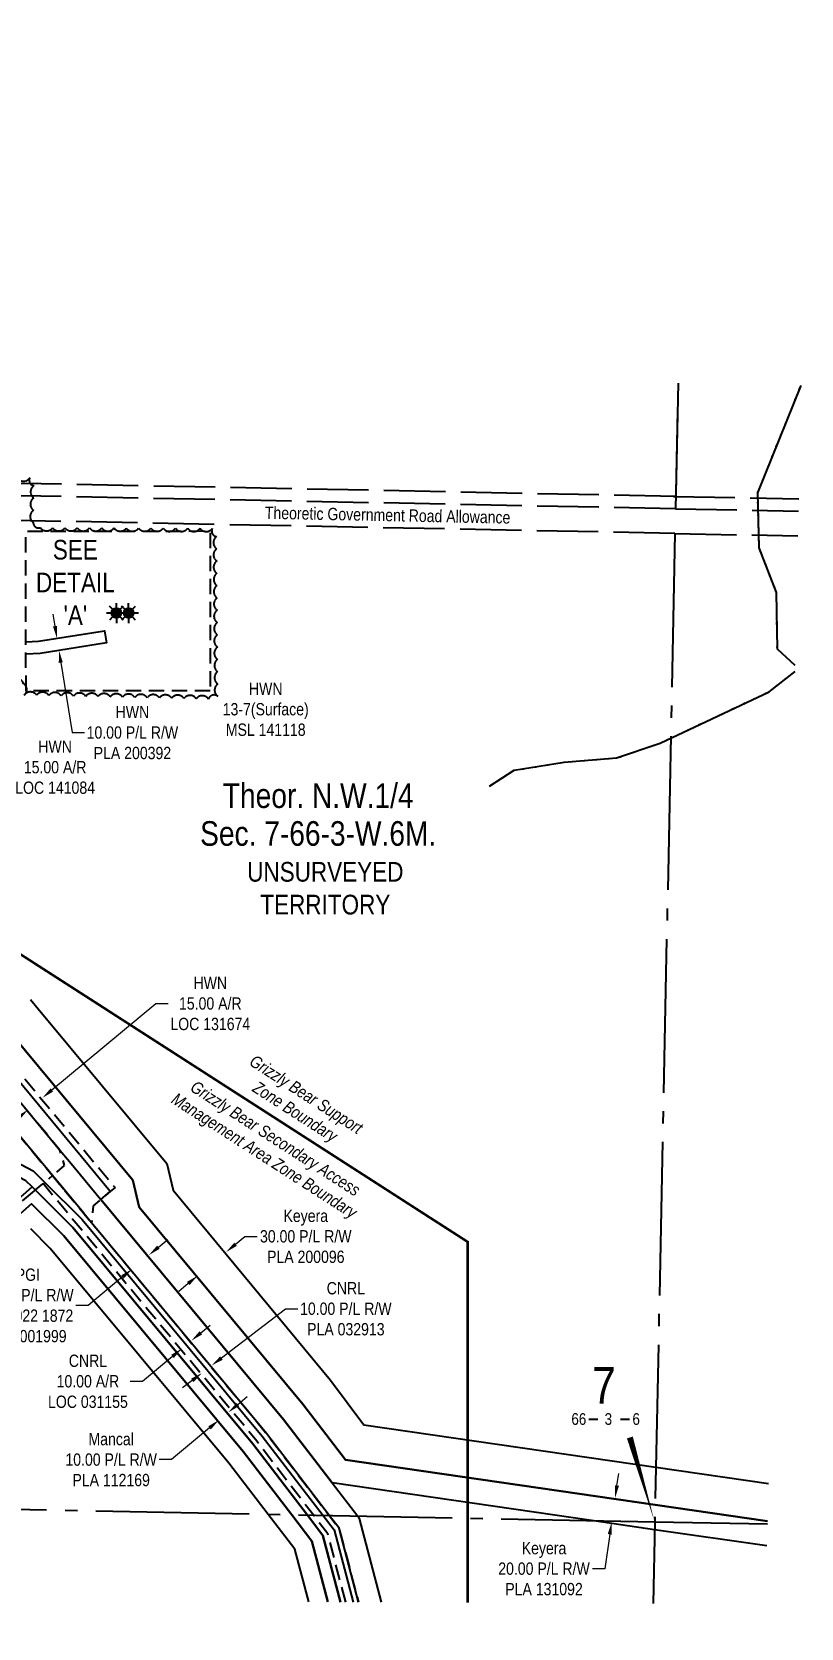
# Model space of a CAD drawing. Extents: x 399452 to 415540, y 6060435 to 6067869.
# Drawn here: x 406639 to 407265, y 6062041 to 6063340 of the extents above; entities that cross this region are included whole.
import ezdxf
from ezdxf.enums import TextEntityAlignment as Align

# ---------------------------------------------------------------- set-up
doc = ezdxf.new("R2010")
doc.units = 0
doc.header["$LTSCALE"] = 5
doc.header["$PDSIZE"] = 0.5
for name, pattern in [('0', [1, 1, 0]), ('DASHDOT2', [12.7, 6.35, -3.175, 0, -3.175]), ('foc-ACCESSROAD', [3.75, 2.5, -1.25]), ('foc-QUARTERLINE', [33, 25, -3, 2, -3]), ('foc-UNSURVEYED', [12.5, 10, -2.5]), ('foc-WHEELTRACKS', [2, 0.4, -1.6])]:
    doc.linetypes.add(name, pattern=pattern)
doc.layers.get('Defpoints').update_dxf_attribs({"color": 9})
for name, color, linetype in [('10', 1, 'Continuous'), ('9', 3, 'Continuous'), ('AS-WILDLIFE', 131, 'DASHDOT2'), ('C-SYMBOL', 7, 'Continuous'), ('DETAIL-T', 7, 'Continuous'), ('F-AR', 190, 'foc-ACCESSROAD'), ('F-RW', 190, 'Continuous'), ('F-WS', 190, 'foc-ACCESSROAD'), ('F-WS-S', 8, 'Continuous'), ('L-ROAD-T', 7, 'Continuous'), ('L-SECLBL', 7, 'Continuous'), ('L-SECQ', 8, 'foc-QUARTERLINE'), ('L-UNS-T', 3, 'Continuous'), ('L-USEC', 7, 'foc-UNSURVEYED'), ('T-BUSH', 110, '0'), ('T-WATER-P3', 160, 'foc-WHEELTRACKS')]:
    doc.layers.add(name, color=color, linetype=linetype)
for name, color, linetype, lineweight in [('F-AR-T', 190, 'Continuous', 9), ('F-RW-T', 190, 'Continuous', 9), ('F-WS-T', 190, 'Continuous', 9)]:
    doc.layers.add(name, color=color, linetype=linetype, lineweight=lineweight)
doc.styles.add('175L', font='ARIALN.TTF', dxfattribs={"height": 20})
doc.styles.add('80CG', font='ARIALN.TTF', dxfattribs={"height": 10})
doc.styles.add('80L', font='ARIALN.TTF', dxfattribs={"height": 10})
doc.styles.add('80LS', font='ARIALNI.TTF', dxfattribs={"height": 10})
doc.styles.add('foc-LtypeFont', font='ARIALN.TTF', dxfattribs={"height": 7.35})
doc.styles.add('SIMPLEX', font='ARIALN.TTF')
doc.linetypes.add('foc-TOPO-flowdirection-NOLINE', pattern='A,0,[">",foc-LtypeFont,S=0.3,R=0,X=0,Y=-0.945],-20,[">",foc-LtypeFont,S=0.3,R=0,X=0,Y=-0.945],0', length=20)
doc.dimstyles.new('Compass 5 000', dxfattribs={"dimscale": 5, "dimtxt": 9, "dimasz": 2, "dimexe": 0.2, "dimexo": 0.0625, "dimgap": 0.5, "dimtad": 0, "dimtih": 1, "dimtoh": 1, "dimzin": 0, "dimdsep": 46, "dimtxsty": '80CG', "dimcen": 0.1, "dimse1": 1, "dimse2": 1, "dimclrd": 256, "dimclrt": 256, "dimaunit": 1, "dimadec": 4, "dimazin": 0, "dimtfac": 0.06, "dimtofl": 0, "dimtmove": 0, "dimatfit": 1, "dimfxl": 0.2, "dimtolj": 1, "dimtzin": 0, "dimlwd": -1, "dimarcsym": 0})

# ---------------------------------------------------------------- blocks, each defined once
blk = doc.blocks.new('*D89')
at = {"layer": 'Defpoints', "color": 0, "transparency": 16777216}
for p in [(406731.1, 6062348.5), (406717.3, 6062337.1), (406720.4, 6062333.4)]:
    blk.add_point(p, dxfattribs=at)
at = {"layer": 'F-RW-T', "transparency": 16777216}
for p, q in [((406741.8, 6062351.2), (406749.5, 6062357.6)), ((406712.7, 6062327), (406684.7, 6062303.8)), ((406684.7, 6062303.8), (406674.7, 6062303.8))]:
    blk.add_line(p, q, dxfattribs=at)
for points in [[(406740.8, 6062352.5), (406742.9, 6062349.9), (406734.1, 6062344.8)], [(406711.6, 6062328.3), (406713.7, 6062325.7), (406720.4, 6062333.4)]]:
    blk.add_solid(points, dxfattribs=at)
at = {"layer": 'F-RW-T', "transparency": 16777216, "insert": (406635.6, 6062303.8), "char_height": 10, "attachment_point": 5, "style": '80CG'}
blk.add_mtext('\\A1;PGI\\P18.00 P/L R/W\\PPlan 022 1872\\PPLA 001999', dxfattribs=at)
blk = doc.blocks.new('*D90')
at = {"layer": 'Defpoints', "color": 0, "transparency": 16777216}
for p in [(406765.3, 6062279.2), (406757.7, 6062272.8), (406761, 6062268.8)]:
    blk.add_point(p, dxfattribs=at)
at = {"layer": 'F-AR-T', "transparency": 16777216}
for p, q in [((406776.4, 6062281.6), (406784.1, 6062287.9)), ((406753.3, 6062262.4), (406728.9, 6062242.1)), ((406728.9, 6062242.1), (406718.9, 6062242.1))]:
    blk.add_line(p, q, dxfattribs=at)
for points in [[(406775.3, 6062282.8), (406777.5, 6062280.3), (406768.7, 6062275.2)], [(406752.3, 6062263.7), (406754.4, 6062261.1), (406761, 6062268.8)]]:
    blk.add_solid(points, dxfattribs=at)
at = {"layer": 'F-AR-T', "transparency": 16777216, "insert": (406684.5, 6062242.1), "char_height": 10, "attachment_point": 5, "style": '80CG'}
blk.add_mtext('\\A1;CNRL\\P10.00 A/R\\PLOC 031155', dxfattribs=at)
blk = doc.blocks.new('*D91')
at = {"layer": 'Defpoints', "color": 0, "transparency": 16777216}
for p in [(406791.1, 6062210.6), (406803.3, 6062211.5), (406795.7, 6062205.1)]:
    blk.add_point(p, dxfattribs=at)
at = {"layer": 'F-RW-T', "transparency": 16777216}
for p, q in [((406806.5, 6062223.3), (406814.2, 6062229.7)), ((406783.4, 6062204.2), (406752.5, 6062178.4)), ((406752.5, 6062178.4), (406742.5, 6062178.4))]:
    blk.add_line(p, q, dxfattribs=at)
for points in [[(406805.4, 6062224.6), (406807.6, 6062222), (406798.8, 6062216.9)], [(406782.4, 6062205.5), (406784.5, 6062202.9), (406791.1, 6062210.6)]]:
    blk.add_solid(points, dxfattribs=at)
at = {"layer": 'F-RW-T', "transparency": 16777216, "insert": (406703.4, 6062178.4), "char_height": 10, "attachment_point": 5, "style": '80CG'}
blk.add_mtext('\\A1;Mancal\\P10.00 P/L R/W\\PPLA 112169', dxfattribs=at)
blk = doc.blocks.new('*D92')
at = {"layer": 'Defpoints', "color": 0, "transparency": 16777216}
for p in [(406777.3, 6062248.9), (406849.1, 6062171.6), (406841.2, 6062165.6)]:
    blk.add_point(p, dxfattribs=at)
at = {"layer": 'F-RW-T', "transparency": 16777216}
for p, q in [((406793.1, 6062261.1), (406845.3, 6062301.1)), ((406845.3, 6062301.1), (406855.3, 6062301.1)), ((406769.4, 6062242.8), (406761.4, 6062236.8))]:
    blk.add_line(p, q, dxfattribs=at)
for points in [[(406792.1, 6062262.4), (406794.2, 6062259.7), (406785.2, 6062255)], [(406768.4, 6062244.2), (406770.4, 6062241.5), (406777.3, 6062248.9)]]:
    blk.add_solid(points, dxfattribs=at)
at = {"layer": 'F-RW-T', "transparency": 16777216, "insert": (406894.4, 6062301.1), "char_height": 10, "attachment_point": 5, "style": '80CG'}
blk.add_mtext('\\A1;CNRL\\P10.00 P/L R/W\\PPLA 032913', dxfattribs=at)
blk = doc.blocks.new('*D93')
at = {"layer": 'Defpoints', "color": 0, "transparency": 16777216}
for p in [(406761.7, 6062389.8), (406738.6, 6062370.6), (406796.9, 6062347.2)]:
    blk.add_point(p, dxfattribs=at)
at = {"layer": 'F-RW-T', "transparency": 16777216}
for p, q in [((406804.6, 6062353.6), (406812.3, 6062360)), ((406812.3, 6062360), (406822.3, 6062360)), ((406766.2, 6062321.7), (406758.5, 6062315.3))]:
    blk.add_line(p, q, dxfattribs=at)
for points in [[(406803.6, 6062354.9), (406805.7, 6062352.3), (406796.9, 6062347.2)], [(406765.1, 6062323), (406767.2, 6062320.4), (406773.9, 6062328.1)]]:
    blk.add_solid(points, dxfattribs=at)
at = {"layer": 'F-RW-T', "transparency": 16777216, "insert": (406861.8, 6062360), "char_height": 10, "attachment_point": 5, "style": '80CG'}
blk.add_mtext('\\A1;Keyera\\P30.00 P/L R/W\\PPLA 200096', dxfattribs=at)
blk = doc.blocks.new('*D94')
at = {"layer": 'Defpoints', "color": 0, "transparency": 16777216}
for p in [(406647.5, 6062472.7), (406659.6, 6062458), (406648.1, 6062448.4)]:
    blk.add_point(p, dxfattribs=at)
at = {"layer": 'F-AR-T', "transparency": 16777216}
for p, q in [((406655.2, 6062479.1), (406739.8, 6062549.4)), ((406739.8, 6062549.4), (406749.8, 6062549.4)), ((406628.2, 6062456.7), (406620.5, 6062450.3))]:
    blk.add_line(p, q, dxfattribs=at)
for points in [[(406654.1, 6062480.4), (406656.2, 6062477.8), (406647.5, 6062472.7)], [(406627.1, 6062458), (406629.2, 6062455.4), (406635.9, 6062463.1)]]:
    blk.add_solid(points, dxfattribs=at)
at = {"layer": 'F-AR-T', "transparency": 16777216, "insert": (406784.1, 6062549.4), "char_height": 10, "attachment_point": 5, "style": '80CG', "bg_fill": 3, "box_fill_scale": 1.1, "bg_fill_color": 256, "bg_fill_true_color": 13158600, "bg_fill_transparency": 0}
blk.add_mtext('\\A1;HWN\\P15.00 A/R\\PLOC 131674', dxfattribs=at)
blk = doc.blocks.new('*D95')
at = {"layer": 'Defpoints', "color": 0, "transparency": 16777216}
for p in [(406939.2, 6062172.8), (406936.3, 6062152.9), (407113.6, 6062147.4)]:
    blk.add_point(p, dxfattribs=at)
at = {"layer": 'F-RW-T', "transparency": 16777216}
for p, q in [((407115.1, 6062157.3), (407116.5, 6062167.2)), ((407109.3, 6062117.7), (407105.2, 6062089.7)), ((407105.2, 6062089.7), (407095.2, 6062089.7))]:
    blk.add_line(p, q, dxfattribs=at)
for points in [[(407113.4, 6062157.6), (407116.7, 6062157.1), (407113.6, 6062147.4)], [(407107.6, 6062117.9), (407110.9, 6062117.4), (407110.7, 6062127.6)]]:
    blk.add_solid(points, dxfattribs=at)
at = {"layer": 'F-RW-T', "transparency": 16777216, "insert": (407055.7, 6062089.7), "char_height": 10, "attachment_point": 5, "style": '80CG', "bg_fill": 3, "box_fill_scale": 1.1, "bg_fill_color": 256, "bg_fill_true_color": 13158600, "bg_fill_transparency": 0}
blk.add_mtext('\\A1;Keyera\\P20.00 P/L R/W\\PPLA 131092', dxfattribs=at)
blk = doc.blocks.new('L-SECLBL')
at = {"layer": '9', "color": 7}
for p, q in [((-5.1, -27.8), (-12.3, -27.8)), ((20.7, -27.8), (13.5, -27.8))]:
    blk.add_line(p, q, dxfattribs=at)
at = {"layer": '10', "color": 2, "style": 'SIMPLEX'}
blk.add_attdef('SEC', text='', height=30, dxfattribs=at).set_placement((0, 0), align=Align.MIDDLE)
at = {"layer": '10', "color": 5, "style": '80L'}
blk.add_attdef('TWP', text='', height=9.5, dxfattribs=at).set_placement((-14.4, -27.4), align=Align.MIDDLE_RIGHT)
blk.add_attdef('RGE', text='', height=9.5, dxfattribs=at).set_placement((3.6, -27.4), align=Align.MIDDLE_CENTER)
blk.add_attdef('MER', text='', height=9.5, dxfattribs=at).set_placement((23.2, -27.4), align=Align.MIDDLE_LEFT)
blk = doc.blocks.new('GAS')
h = blk.add_hatch(color=255)
h.dxf.hatch_style = 1
edge = h.paths.add_edge_path()
edge.add_arc((0, 0), 0.9, 0, 360)
for p, q in [((-0.81, 0), (-1.62, 0)), ((-0.57, 0.57), (-1.14, 1.14)), ((0, 0.81), (0, 1.62)), ((0.57, 0.57), (1.14, 1.14)), ((1.62, 0), (0.81, 0)), ((-0.57, -0.57), (-1.14, -1.14)), ((0, -0.81), (0, -1.62)), ((1.14, -1.14), (0.57, -0.57))]:
    blk.add_line(p, q)
blk.add_circle((0, 0), 0.8)
blk = doc.blocks.new('*D96')
at = {"layer": 'Defpoints', "color": 0, "transparency": 16777216}
for p in [(406603.1, 6062832.6), (406603.6, 6062817.6), (406610.9, 6062817.9)]:
    blk.add_point(p, dxfattribs=at)
at = {"layer": 'F-AR-T', "transparency": 16777216}
for p, q in [((406610, 6062842.9), (406609.7, 6062852.8)), ((406611.2, 6062807.9), (406613.5, 6062741.6)), ((406613.5, 6062741.6), (406623.5, 6062741.6))]:
    blk.add_line(p, q, dxfattribs=at)
for points in [[(406611.7, 6062842.9), (406608.3, 6062842.8), (406610.3, 6062832.9)], [(406612.9, 6062807.9), (406609.5, 6062807.8), (406610.9, 6062817.9)]]:
    blk.add_solid(points, dxfattribs=at)
at = {"layer": 'F-AR-T', "transparency": 16777216, "insert": (406657.8, 6062741.6), "char_height": 10, "attachment_point": 5, "style": '80CG'}
blk.add_mtext('\\A1;HWN\\P15.00 A/R\\PLOC 141084', dxfattribs=at)
blk = doc.blocks.new('*D97')
at = {"layer": 'Defpoints', "color": 0, "transparency": 16777216}
for p in [(406679.6, 6062849.7), (406660.9, 6062836.6), (406681.1, 6062839.9)]:
    blk.add_point(p, dxfattribs=at)
at = {"layer": 'F-RW-T', "transparency": 16777216}
for p, q in [((406657.7, 6062856.4), (406656.1, 6062866.2)), ((406662.5, 6062826.7), (406671.6, 6062769.8)), ((406671.6, 6062769.8), (406681.6, 6062769.8))]:
    blk.add_line(p, q, dxfattribs=at)
for points in [[(406659.4, 6062856.6), (406656.1, 6062856.1), (406659.3, 6062846.5)], [(406664.1, 6062827), (406660.8, 6062826.5), (406660.9, 6062836.6)]]:
    blk.add_solid(points, dxfattribs=at)
at = {"layer": 'F-RW-T', "transparency": 16777216, "insert": (406720.7, 6062769.8), "char_height": 10, "attachment_point": 5, "style": '80CG'}
blk.add_mtext('\\A1;HWN\\P10.00 P/L R/W\\PPLA 200392', dxfattribs=at)

msp = doc.modelspace()

# ---------------------------------------------------------------- linework, layer by layer
at = {"layer": 'AS-WILDLIFE', "const_width": 2, "flags": 128}
msp.add_lwpolyline([(405835.951, 6063099.656), (406436.453, 6062713.619), (406993.599, 6062355.522), (406993.599, 6062062.11)], dxfattribs=at)
at = {"layer": 'F-AR', "flags": 128}
msp.add_lwpolyline([(406435.64, 6062674.348), (406550.295, 6062536.29), (406556.341, 6062535.734), (406566.882, 6062544.477), (406574.58, 6062550.867), (406578.412, 6062554.047), (406606.114, 6062520.69), (406612.535, 6062512.959), (406706.56, 6062399.747), (406702.666, 6062396.506), (406694.99, 6062390.135), (406688.791, 6062384.989), (406687.507, 6062371.076), (406681.193, 6062378.679), (406680.805, 6062379.146), (406655.64, 6062409.448), (406665.56, 6062417.679), (406661.705, 6062430.219), (406605.786, 6062497.593), (406600.952, 6062501.165), (406592.791, 6062507.15), (406588.906, 6062509.999), (406578.978, 6062501.752), (406571.291, 6062495.368), (406567.445, 6062492.175), (406435.185, 6062652.382), (406413.344, 6062678.837), (406412.444, 6062679.928), (406400.734, 6062694.113), (406390.615, 6062706.37), (406367.079, 6062734.881), (406337.649, 6062770.53), (406270.257, 6062852.163), (406260.708, 6062863.73), (406251.159, 6062875.298), (406249.909, 6062876.811), (406253.804, 6062880.099), (406195.931, 6062951.248), (406190.769, 6062957.594), (406171.858, 6062980.843), (406179.621, 6062987.14), (406272.346, 6062873.143), (406281.797, 6062861.525), (406292.255, 6062848.667), (406338.089, 6062791.779), (406367.524, 6062756.368), (406383.718, 6062736.868), (406402.904, 6062713.766)], close=True, dxfattribs=at)
msp.add_lwpolyline([(406894.345, 6062062.591), (406879.751, 6062118.058), (406873.089, 6062126.758), (406868.252, 6062133.072), (406821.943, 6062193.554), (406647.948, 6062403.06), (406648.364, 6062403.406), (406649.263, 6062404.153), (406655.64, 6062409.448), (406680.805, 6062379.146), (406681.193, 6062378.679), (406687.507, 6062371.076), (406829.762, 6062199.79), (406881.036, 6062132.82), (406888.91, 6062122.543), (406904.697, 6062062.541)], dxfattribs=at)
at = {"layer": 'F-RW'}
for points in [[(405552.637, 6063546.953), (405746.919, 6063546.798), (405949.139, 6063298.636), (405961.768, 6063283.138), (405970.18, 6063273.144), (406306.213, 6062860.021), (406336.477, 6062821.956), (406338.659, 6062819.327), (406368.094, 6062783.908), (406397.514, 6062748.467), (406407.092, 6062736.931), (406436.207, 6062701.866), (406566.881, 6062544.473), (406595.527, 6062509.931), (406601.958, 6062502.185), (406605.783, 6062497.586), (406661.705, 6062430.218), (406669.442, 6062420.899), (406694.99, 6062390.136), (406843.774, 6062210.981), (406883.353, 6062159.413), (406904.098, 6062132.366), (406905.352, 6062130.598), (406923.293, 6062062.451)], [(406904.697, 6062062.541), (406888.91, 6062122.543), (406881.036, 6062132.82), (406829.762, 6062199.79), (406687.507, 6062371.076), (406681.193, 6062378.679), (406680.805, 6062379.146), (406655.64, 6062409.448), (406589.295, 6062489.327), (406582.871, 6062497.062), (406578.978, 6062501.752), (406550.295, 6062536.288), (406435.64, 6062674.347), (406402.904, 6062713.765), (406383.718, 6062736.868), (406367.524, 6062756.37), (406338.089, 6062791.78), (406292.255, 6062848.667), (406281.797, 6062861.525), (406272.346, 6062873.143), (405950.01, 6063269.427), (405738.372, 6063529.216), (405552.266, 6063529.195), (405452.284, 6063529.183)], [(406634.058, 6062843.697), (406644.163, 6062844.054), (406697.947, 6062852.606), (406699.515, 6062842.744), (406645.731, 6062834.192), (406634.073, 6062833.693)], [(406637.699, 6062552.801), (406644.124, 6062545.073), (406748.658, 6062419.345), (406753.741, 6062397.579), (406881.828, 6062243.145), (406908.991, 6062206.773), (407146.703, 6062172.299), (407238.499, 6062158.984)], [(407237.58, 6062128.378), (407146.073, 6062141.65), (406894.155, 6062178.178), (406859.402, 6062223.46), (406726.142, 6062383.884), (406721.059, 6062405.648), (406623.107, 6062523.7)], [(406623.108, 6062523.7), (406721.059, 6062405.648), (406726.143, 6062383.885), (406859.402, 6062223.46), (406894.156, 6062178.179), (407146.073, 6062141.65), (407237.58, 6062128.378)], [(407236.974, 6062108.209), (407145.658, 6062121.432), (407096.26, 6062128.583), (406883.353, 6062159.413), (406843.774, 6062210.981), (406694.99, 6062390.136), (406702.666, 6062396.506), (406609.011, 6062509.371)], [(406890.057, 6062062.612), (406875.775, 6062116.711), (406863.143, 6062133.173), (406818.585, 6062191.269), (406747.331, 6062276.936), (406672.327, 6062367.115), (406641.547, 6062397.743), (406638.991, 6062400.286), (406634.052, 6062405.187), (406574.914, 6062436.204), (406579.557, 6062445.057), (406640.032, 6062413.338), (406649.263, 6062404.153), (406679.714, 6062373.854), (406826.392, 6062197.507), (406875.903, 6062132.922), (406884.899, 6062121.194), (406900.375, 6062062.562)], [(406264.239, 6062069.098), (406324.218, 6062122.123), (406348.236, 6062143.354), (406354.95, 6062149.289), (406577.92, 6062346.39), (406638.991, 6062400.286), (406641.547, 6062397.743), (406672.328, 6062367.11), (406747.331, 6062276.936), (406818.585, 6062191.269), (406863.143, 6062133.173), (406875.775, 6062116.711), (406890.057, 6062062.612)], [(406879.705, 6062062.662), (406866.622, 6062112.219), (406850.352, 6062133.425), (406810.778, 6062185.03), (406664.942, 6062360.365), (406638.583, 6062386.591), (406363.051, 6062143.061), (406354.667, 6062135.652), (406323.936, 6062108.489), (406278.907, 6062068.762)], [(406638.583, 6062386.591), (406664.942, 6062360.365), (406810.778, 6062185.03), (406850.352, 6062133.425), (406866.622, 6062112.219), (406879.705, 6062062.662)], [(406864.173, 6062062.738), (406852.889, 6062105.48), (406831.159, 6062133.803), (406799.057, 6062175.667), (406653.863, 6062350.231), (406637.976, 6062366.038)]]:
    msp.add_lwpolyline(points, dxfattribs=at)
at = {"layer": 'F-WS', "flags": 128}
for points in [[(406784.044, 6062803.857), (406634.109, 6062803.639), (406634.091, 6062818.69), (406634.073, 6062833.693), (406634.058, 6062843.697), (406633.923, 6062933.572), (406783.866, 6062933.801), (406783.869, 6062931.384), (406783.893, 6062913.652), (406784.044, 6062803.857)], [(406640.638, 6062396.988), (406578.654, 6062345.506), (406577.92, 6062346.39), (406571.531, 6062354.083), (406518.759, 6062417.62), (406512.338, 6062425.35), (406501.99, 6062437.808), (406551.041, 6062478.55), (406565.561, 6062490.609), (406567.445, 6062492.175), (406571.291, 6062495.368), (406578.978, 6062501.752), (406582.871, 6062497.062), (406589.295, 6062489.327), (406655.64, 6062409.448), (406649.263, 6062404.153), (406648.364, 6062403.406), (406647.948, 6062403.06), (406641.547, 6062397.743), (406640.638, 6062396.988)]]:
    msp.add_lwpolyline(points, close=True, dxfattribs=at)
at = {"layer": 'L-SECLBL', "flags": 128}
msp.add_lwpolyline([(407145.785, 6062127.609, 0, 5, 0), (407125.563, 6062196.431, 0, 0, 0)], format="xyseb", dxfattribs=at)
at = {"layer": 'L-SECQ'}
for p, q in [((407164.808, 6063053.936), (407162.712, 6062951.872)), ((407164.352, 6063031.707), (407162.712, 6062951.872)), ((407162.299, 6062931.767), (407145.785, 6062127.609)), ((407145.785, 6062127.609), (406424.607, 6062141.847)), ((407145.785, 6062127.609), (407144.425, 6062061.379)), ((407237.502, 6062125.799), (407145.785, 6062127.609))]:
    msp.add_line(p, q, dxfattribs=at)
at = {"layer": 'L-USEC'}
msp.add_line((407160.991, 6062961.962), (407263.023, 6062959.947), dxfattribs=at)
at = {"layer": 'L-USEC', "flags": 128}
for points in [[(407162.918, 6062961.924), (406441.892, 6062976.168), (406372.111, 6062977.546)], [(407162.696, 6062951.872), (407262.795, 6062949.895)], [(407162.299, 6062931.767), (407262.398, 6062929.791)]]:
    msp.add_lwpolyline(points, dxfattribs=at)
at = {"layer": 'T-BUSH', "flags": 128}
msp.add_lwpolyline([(406441.706, 6062967.361, 0.2785737), (406447.379, 6062970.122, 0.52056705), (406457.368, 6062970.485, 0.52056705), (406467.358, 6062970.849, 0.52056705), (406477.347, 6062971.213, 0.52056705), (406487.336, 6062971.577, 0.52056705), (406497.326, 6062971.94, 0.52056705), (406507.315, 6062972.304, 0.52056705), (406517.304, 6062972.668, 0.52056705), (406527.293, 6062973.031, 0.52056705), (406537.283, 6062973.395, 0.52056705), (406547.272, 6062973.759, 0.52056705), (406557.261, 6062974.123, 0.52056705), (406567.251, 6062974.486, 0.52056705), (406577.24, 6062974.85, 0.52056705), (406587.229, 6062975.214, 0.52056705), (406597.219, 6062975.577, 0.52056705), (406607.208, 6062975.941, 0.52056705), (406617.197, 6062976.305, 0.52056705), (406627.186, 6062976.669, 0.52056705), (406637.176, 6062977.032, 0.52056705), (406640.525, 6062970.634, 0.52056705), (406640.342, 6062960.64, 0.52056705), (406640.159, 6062950.646, 0.52056705), (406639.977, 6062940.651, 0.52056705), (406645.767, 6062936.498, 0.52056705), (406655.763, 6062936.456, 0.52056705), (406665.759, 6062936.415, 0.52056705), (406675.755, 6062936.374, 0.52056705), (406685.75, 6062936.332, 0.52056705), (406695.746, 6062936.291, 0.52056705), (406705.742, 6062936.249, 0.52056705), (406715.738, 6062936.208, 0.52056705), (406725.734, 6062936.166, 0.52056705), (406735.73, 6062936.125, 0.52056705), (406745.725, 6062936.083, 0.52056705), (406755.721, 6062936.042, 0.52056705), (406765.717, 6062936, 0.52056705), (406775.713, 6062935.959, 0.52056705), (406785.709, 6062935.917, 0.52056705), (406789.166, 6062929.312, 0.52056705), (406789.246, 6062919.317, 0.52056705), (406789.326, 6062909.321, 0.52056705), (406789.406, 6062899.325, 0.52056705), (406789.485, 6062889.33, 0.52056705), (406789.565, 6062879.334, 0.52056705), (406789.645, 6062869.339, 0.52056705), (406789.725, 6062859.343, 0.52056705), (406789.805, 6062849.347, 0.52056705), (406789.885, 6062839.352, 0.52056705), (406789.964, 6062829.356, 0.52056705), (406790.044, 6062819.361, 0.52056705), (406790.124, 6062809.365, 0.52056705), (406790.204, 6062799.369, 0.52056705), (406782.639, 6062797.125, 0.52056705), (406772.645, 6062797.342, 0.52056705), (406762.652, 6062797.559, 0.52056705), (406752.658, 6062797.776, 0.52056705), (406742.664, 6062797.993, 0.52056705), (406732.671, 6062798.21, 0.52056705), (406722.677, 6062798.427, 0.52056705), (406712.684, 6062798.644, 0.52056705), (406702.69, 6062798.862, 0.52056705), (406692.697, 6062799.079, 0.52056705), (406682.703, 6062799.296, 0.52056705), (406672.709, 6062799.513, 0.52056705), (406662.716, 6062799.73, 0.52056705), (406652.722, 6062799.947, 0.52056705), (406642.729, 6062800.164, 0.52056705), (406632.735, 6062800.382, 0.52056705), (406631.887, 6062809.728, 0.52056705), (406625.067, 6062812.774, 0.52056705), (406615.075, 6062812.49, 0.52056705), (406605.083, 6062812.206, 0.52056705), (406595.091, 6062811.922, 0.52056705), (406585.099, 6062811.638, 0.52056705), (406575.107, 6062811.354, 0.52056705), (406565.116, 6062811.07, 0.52056705), (406555.124, 6062810.786, 0.52056705), (406545.132, 6062810.502, 0.52056705), (406535.14, 6062810.218, 0.52056705), (406525.148, 6062809.934, 0.52056705), (406515.156, 6062809.65, 0.52056705), (406505.164, 6062809.366, 0.52056705), (406496.56, 6062805.424, 0.52056705), (406488.895, 6062799.009, 0.52056705), (406481.23, 6062792.593, 0.52056705), (406473.564, 6062786.177, 0.52056705), (406465.899, 6062779.761, 0.52056705), (406458.234, 6062773.346, 0.52056705), (406452.106, 6062766.736, 0.52056705), (406457.937, 6062758.617, 0.52056705), (406463.768, 6062750.498, 0.52056705), (406467.325, 6062742.722, 0.52056705), (406459.355, 6062736.69, 0.52056705), (406451.384, 6062730.658, 0.52056705), (406443.414, 6062724.625, 0.52056705), (406435.443, 6062718.593, 0.52056705), (406434.809, 6062711.718, 0.52056705), (406441.205, 6062704.037, 0.52056705), (406447.602, 6062696.355, 0.52056705), (406453.998, 6062688.674, 0.52056705), (406460.394, 6062680.992, 0.52056705), (406466.79, 6062673.311, 0.52056705), (406473.187, 6062665.629, 0.52056705), (406479.583, 6062657.947, 0.52056705), (406485.979, 6062650.266, 0.52056705), (406492.375, 6062642.584, 0.52056705), (406498.772, 6062634.903, 0.52056705), (406505.168, 6062627.221, 0.52056705), (406511.564, 6062619.54, 0.52056705), (406517.96, 6062611.858, 0.52056705), (406524.357, 6062604.177, 0.52056705), (406530.753, 6062596.495, 0.52056705), (406538.38, 6062587.335)], format="xyb", dxfattribs=at)
at = {"layer": 'T-WATER-P3', "flags": 128}
for points in [[(407260.212, 6062824.305), (407245.612, 6062837.585), (407244.937, 6062883.879), (407230.85, 6062919.988), (407229.633, 6062964.804), (407264.935, 6063052.205)], [(407011.339, 6062726.114), (407031.489, 6062739.113), (407072.016, 6062745.655), (407114.759, 6062749.18), (407150.183, 6062761.211), (407238.962, 6062803.042), (407260.11, 6062819.393)]]:
    msp.add_lwpolyline(points, dxfattribs=at)
at = {"layer": 'T-WATER-P3', "linetype": 'foc-TOPO-flowdirection-NOLINE', "flags": 128}
for points in [[(407260.212, 6062824.305), (407245.612, 6062837.585), (407244.937, 6062883.879), (407230.85, 6062919.988), (407229.633, 6062964.804), (407264.935, 6063052.205)], [(407011.339, 6062726.114), (407031.489, 6062739.113), (407072.016, 6062745.655), (407114.759, 6062749.18), (407150.183, 6062761.211), (407238.962, 6062803.042), (407260.11, 6062819.393)]]:
    msp.add_lwpolyline(points, dxfattribs=at)

# ---------------------------------------------------------------- block references
at = {"layer": 'F-WS-S', "xscale": 4.999999999999929, "yscale": 4.999999999999929, "zscale": 4.999999999999929}
for p in [(406707.651, 6062866.973), (406717.642, 6062866.99)]:
    msp.add_blockref('GAS', p, dxfattribs=at)
at = {"layer": 'L-SECLBL', "xscale": 0.9995919999999823, "yscale": 0.9995919999999823, "zscale": 0.9995919999999823}
msp.add_blockref('L-SECLBL', (407104.486, 6062238.859), dxfattribs=at).add_auto_attribs({'SEC': '7', 'TWP': '66', 'RGE': '3', 'MER': '6'})

# ---------------------------------------------------------------- texts
at = {"layer": 'C-SYMBOL', "color": 3, "style": '175L'}
for s, p in [('Theor. N.W.1/4', (406871.906, 6062702.509)), ('Sec. 7-66-3-W.6M.', (406871.906, 6062671.759))]:
    msp.add_text(s, height=19.99184, dxfattribs=at).set_placement(p, align=Align.BOTTOM_CENTER)
at = {"layer": 'DETAIL-T', "color": 3, "insert": (406674.266, 6062891.9), "char_height": 15.9934, "width": 63.60997, "attachment_point": 5, "style": '80CG'}
msp.add_mtext("\\pxqc;SEE\\PDETAIL\\P'A'", dxfattribs=at)
at = {"layer": 'F-WS-T', "insert": (406794.097, 6062810.483), "char_height": 9.99592, "attachment_point": 1, "style": '80L'}
msp.add_mtext_dynamic_manual_height_columns('\\pxqc;HWN\\P13-7(Surface)\\PMSL 141118', width=70.19204, gutter_width=49.979, heights=[0], dxfattribs=at)

# ---------------------------------------------------------------- dimensions: what is measured, and where the dimension line sits
at = {"layer": 'F-AR-T'}
for base, p1, p2, angle, text, picture, middle in [((406610.861, 6062817.863), (406603.061, 6062832.609), (406603.574, 6062817.614), 271.956973, 'HWN\\P15.00 A/R\\PLOC 141084', '*D96', (406657.759, 6062741.559)), ((406761.027, 6062268.795), (406765.337, 6062279.221), (406757.662, 6062272.849), 219.699382, 'CNRL\\P10.00 A/R\\PLOC 031155', '*D90', (406684.526, 6062242.091))]:
    dim = msp.add_linear_dim(base=base, p1=p1, p2=p2, angle=angle, text=text, dimstyle='Compass 5 000', dxfattribs=at)
    dim.commit()
    dim.dimension.update_dxf_attribs({"geometry": picture, "text_midpoint": middle, "dimtype": 161})
at = {"layer": 'F-RW-T'}
for base, p1, p2, angle, text, picture, middle in [((406660.896, 6062836.607), (406679.564, 6062849.724), (406681.147, 6062839.854), 279.10979, 'HWN\\P10.00 P/L R/W\\PPLA 200392', '*D97', (406720.684, 6062769.846)), ((406777.303, 6062248.92), (406849.109, 6062171.635), (406841.203, 6062165.574), 217.476723, 'CNRL\\P10.00 P/L R/W\\PPLA 032913', '*D92', (406894.395, 6062301.062)), ((406791.139, 6062210.564), (406803.319, 6062211.508), (406795.653, 6062205.134), 219.741721, 'Mancal\\P10.00 P/L R/W\\PPLA 112169', '*D91', (406703.391, 6062178.416))]:
    dim = msp.add_linear_dim(base=base, p1=p1, p2=p2, angle=angle, text=text, dimstyle='Compass 5 000', dxfattribs=at)
    dim.commit()
    dim.dimension.update_dxf_attribs({"geometry": picture, "text_midpoint": middle, "dimtype": 161})

# ---------------------------------------------------------------- next in the draw order: texts
at = {"layer": 'AS-WILDLIFE', "insert": (406820.288, 6062508.427), "char_height": 9.99592, "attachment_point": 1, "rotation": 327.264742, "style": '80LS', "bg_fill": 2}
msp.add_mtext_dynamic_manual_height_columns('\\pxqc;Grizzly Bear Support Zone Boundary', width=106.15216, gutter_width=54.977, heights=[0], dxfattribs=at)
at = {"layer": 'L-ROAD-T', "insert": (406928.512, 6062951.742), "char_height": 9.99592, "width": 200.02912, "attachment_point": 2, "rotation": 358.868698, "style": '80L', "bg_fill": 3, "box_fill_scale": 1.15, "bg_fill_color": 256, "bg_fill_true_color": 256, "bg_fill_transparency": 0}
msp.add_mtext('Theoretic Government Road Allowance', dxfattribs=at)
at = {"layer": 'L-UNS-T', "color": 3, "insert": (406877.709, 6062643.111), "char_height": 15.99347, "attachment_point": 5, "style": '80L', "bg_fill": 3, "box_fill_scale": 1.15, "bg_fill_color": 256, "bg_fill_true_color": 256, "bg_fill_transparency": 0}
msp.add_mtext_dynamic_manual_height_columns('\\pxqc;UNSURVEYED TERRITORY', width=126.3618, gutter_width=47.48, heights=[0], dxfattribs=at)

# ---------------------------------------------------------------- next in the draw order: dimensions: what is measured, and where the dimension line sits
at = {"layer": 'F-RW-T'}
dim = msp.add_linear_dim(base=(407113.615, 6062147.447), p1=(406936.298, 6062152.911), p2=(406939.181, 6062172.773), angle=81.73875, text='Keyera\\P20.00 P/L R/W\\PPLA 131092', dimstyle='Compass 5 000', override={"dimtfill": 1}, dxfattribs=at)
dim.commit()
dim.dimension.update_dxf_attribs({"geometry": '*D95', "text_midpoint": (407055.696, 6062089.714), "dimtype": 161})

# ---------------------------------------------------------------- next in the draw order: linework, layer by layer
at = {"layer": 'L-USEC', "flags": 128}
for points in [[(407162.696, 6062951.872), (406441.683, 6062966.111), (406361.846, 6062967.687)], [(407162.299, 6062931.767), (406441.264, 6062946.006), (406361.429, 6062947.583)]]:
    msp.add_lwpolyline(points, dxfattribs=at)

# ---------------------------------------------------------------- next in the draw order: texts
at = {"layer": 'AS-WILDLIFE', "insert": (406765.654, 6062491.674), "char_height": 9.99592, "attachment_point": 1, "rotation": 327.264742, "style": '80LS', "bg_fill": 2}
msp.add_mtext_dynamic_manual_height_columns('\\pxqc;Grizzly Bear Secondary Access Management Area Zone Boundary', width=176.422, gutter_width=54.977, heights=[0], dxfattribs=at)

# ---------------------------------------------------------------- next in the draw order: dimensions: what is measured, and where the dimension line sits
at = {"layer": 'F-AR-T'}
dim = msp.add_linear_dim(base=(406647.459, 6062472.717), p1=(406648.058, 6062448.417), p2=(406659.646, 6062458.037), angle=39.700046, text='HWN\\P15.00 A/R\\PLOC 131674', dimstyle='Compass 5 000', override={"dimtfill": 1}, dxfattribs=at)
dim.commit()
dim.dimension.update_dxf_attribs({"geometry": '*D94', "text_midpoint": (406784.123, 6062549.407), "dimtype": 161})
at = {"layer": 'F-RW-T'}
for base, p1, p2, angle, text, picture, middle in [((406796.948, 6062347.247), (406738.617, 6062370.624), (406761.689, 6062389.76), 39.672135, 'Keyera\\P30.00 P/L R/W\\PPLA 200096', '*D93', (406861.811, 6062360.019)), ((406720.367, 6062333.39), (406731.079, 6062348.497), (406717.313, 6062337.068), 219.699436, 'PGI\\P18.00 P/L R/W\\PPlan 022 1872\\PPLA 001999', '*D89', (406635.59, 6062303.757))]:
    dim = msp.add_linear_dim(base=base, p1=p1, p2=p2, angle=angle, text=text, dimstyle='Compass 5 000', dxfattribs=at)
    dim.commit()
    dim.dimension.update_dxf_attribs({"geometry": picture, "text_midpoint": middle, "dimtype": 161})

doc.saveas('drawing.dxf')
